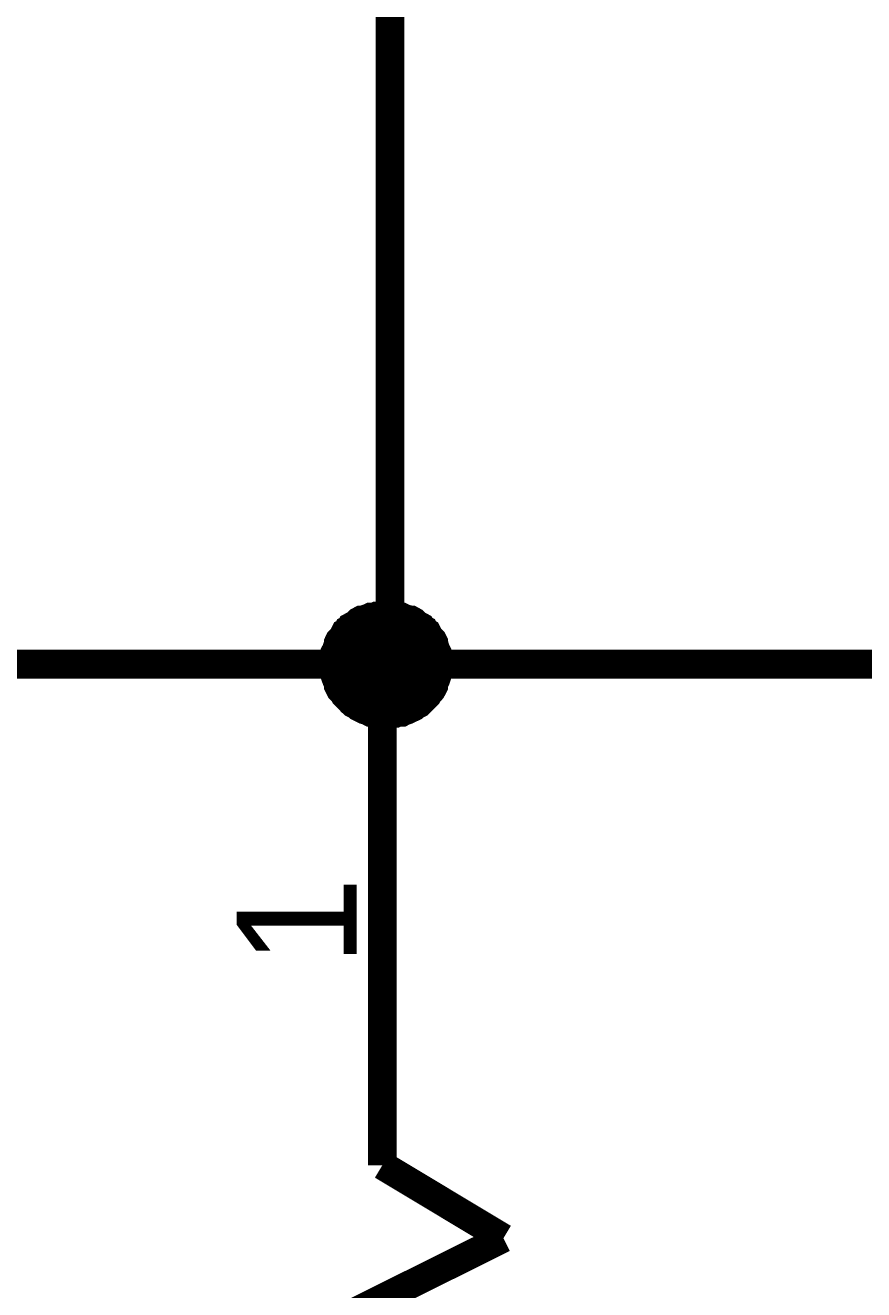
# Model space of a CAD drawing. Header units: millimetres. Extents: x 0 to 800, y 0 to 567.
# Drawn here: x 155.12 to 163.89, y 508.56 to 521.78 of the extents above; entities that cross this region are included whole.
import ezdxf

# ---------------------------------------------------------------- set-up
doc = ezdxf.new("R2010")
doc.units = ezdxf.units.MM
doc.layers.add('Sheet', color=255, linetype='Continuous')

msp = doc.modelspace()

# ---------------------------------------------------------------- linework, layer by layer
at = {"layer": 'Sheet'}
for points, const_width in [([(158.934, 522.026), (158.934, 515.104)], 0.3), ([(158.351, 515.104), (158.351, 515.127), (158.351, 515.16), (158.362, 515.183), (158.362, 515.205), (158.362, 515.228), (158.374, 515.25), (158.385, 515.284), (158.396, 515.306), (158.396, 515.328), (158.407, 515.351), (158.418, 515.362), (158.441, 515.384), (158.452, 515.407), (158.463, 515.429), (158.486, 515.44), (158.497, 515.463), (158.519, 515.474), (158.53, 515.496), (158.553, 515.508), (158.575, 515.519), (158.598, 515.541), (158.609, 515.552), (158.631, 515.564), (158.654, 515.564), (158.676, 515.575), (158.71, 515.586), (158.732, 515.597), (158.754, 515.597), (158.777, 515.597), (158.799, 515.608), (158.833, 515.608), (158.855, 515.608)], 0.3), ([(158.351, 515.104), (158.351, 515.127), (158.351, 515.16), (158.362, 515.183), (158.362, 515.205), (158.362, 515.228), (158.374, 515.25), (158.385, 515.284), (158.396, 515.306), (158.396, 515.328), (158.407, 515.351), (158.418, 515.362), (158.441, 515.384), (158.452, 515.407), (158.463, 515.429), (158.486, 515.44), (158.497, 515.463), (158.519, 515.474), (158.53, 515.496), (158.553, 515.508), (158.575, 515.519), (158.598, 515.541), (158.609, 515.552), (158.631, 515.564), (158.654, 515.564), (158.676, 515.575), (158.71, 515.586), (158.732, 515.597), (158.754, 515.597), (158.777, 515.597), (158.799, 515.608), (158.833, 515.608), (158.855, 515.608)], 0.3), ([(158.351, 515.104), (158.351, 515.127), (158.351, 515.16), (158.362, 515.183), (158.362, 515.205), (158.362, 515.228), (158.374, 515.25), (158.385, 515.284), (158.396, 515.306), (158.396, 515.328), (158.407, 515.351), (158.418, 515.362), (158.441, 515.384), (158.452, 515.407), (158.463, 515.429), (158.486, 515.44), (158.497, 515.463), (158.519, 515.474), (158.53, 515.496), (158.553, 515.508), (158.575, 515.519), (158.598, 515.541), (158.609, 515.552), (158.631, 515.564), (158.654, 515.564), (158.676, 515.575), (158.71, 515.586), (158.732, 515.597), (158.754, 515.597), (158.777, 515.597), (158.799, 515.608), (158.833, 515.608), (158.855, 515.608)], 0.3), ([(158.351, 515.104), (158.351, 515.127), (158.351, 515.16), (158.362, 515.183), (158.362, 515.205), (158.362, 515.228), (158.374, 515.25), (158.385, 515.284), (158.396, 515.306), (158.396, 515.328), (158.407, 515.351), (158.418, 515.362), (158.441, 515.384), (158.452, 515.407), (158.463, 515.429), (158.486, 515.44), (158.497, 515.463), (158.519, 515.474), (158.53, 515.496), (158.553, 515.508), (158.575, 515.519), (158.598, 515.541), (158.609, 515.552), (158.631, 515.564), (158.654, 515.564), (158.676, 515.575), (158.71, 515.586), (158.732, 515.597), (158.754, 515.597), (158.777, 515.597), (158.799, 515.608), (158.833, 515.608), (158.855, 515.608)], 0.3), ([(158.43, 515.104), (158.43, 515.127), (158.43, 515.16), (158.441, 515.183), (158.441, 515.205), (158.441, 515.228), (158.452, 515.25), (158.463, 515.284), (158.474, 515.306), (158.474, 515.328), (158.486, 515.351), (158.497, 515.362), (158.519, 515.384), (158.53, 515.407), (158.542, 515.429), (158.564, 515.44), (158.575, 515.463), (158.598, 515.474), (158.609, 515.496), (158.631, 515.508), (158.654, 515.519), (158.676, 515.541), (158.687, 515.552), (158.71, 515.564), (158.732, 515.564), (158.754, 515.575), (158.788, 515.586), (158.81, 515.597), (158.833, 515.597), (158.855, 515.597), (158.878, 515.608), (158.911, 515.608), (158.934, 515.608)], 0.3), ([(158.43, 515.104), (158.43, 515.127), (158.43, 515.16), (158.441, 515.183), (158.441, 515.205), (158.441, 515.228), (158.452, 515.25), (158.463, 515.284), (158.474, 515.306), (158.474, 515.328), (158.486, 515.351), (158.497, 515.362), (158.519, 515.384), (158.53, 515.407), (158.542, 515.429), (158.564, 515.44), (158.575, 515.463), (158.598, 515.474), (158.609, 515.496), (158.631, 515.508), (158.654, 515.519), (158.676, 515.541), (158.687, 515.552), (158.71, 515.564), (158.732, 515.564), (158.754, 515.575), (158.788, 515.586), (158.81, 515.597), (158.833, 515.597), (158.855, 515.597), (158.878, 515.608), (158.911, 515.608), (158.934, 515.608)], 0.3), ([(158.43, 515.104), (158.43, 515.127), (158.43, 515.16), (158.441, 515.183), (158.441, 515.205), (158.441, 515.228), (158.452, 515.25), (158.463, 515.284), (158.474, 515.306), (158.474, 515.328), (158.486, 515.351), (158.497, 515.362), (158.519, 515.384), (158.53, 515.407), (158.542, 515.429), (158.564, 515.44), (158.575, 515.463), (158.598, 515.474), (158.609, 515.496), (158.631, 515.508), (158.654, 515.519), (158.676, 515.541), (158.687, 515.552), (158.71, 515.564), (158.732, 515.564), (158.754, 515.575), (158.788, 515.586), (158.81, 515.597), (158.833, 515.597), (158.855, 515.597), (158.878, 515.608), (158.911, 515.608), (158.934, 515.608)], 0.3), ([(158.43, 515.104), (158.43, 515.127), (158.43, 515.16), (158.441, 515.183), (158.441, 515.205), (158.441, 515.228), (158.452, 515.25), (158.463, 515.284), (158.474, 515.306), (158.474, 515.328), (158.486, 515.351), (158.497, 515.362), (158.519, 515.384), (158.53, 515.407), (158.542, 515.429), (158.564, 515.44), (158.575, 515.463), (158.598, 515.474), (158.609, 515.496), (158.631, 515.508), (158.654, 515.519), (158.676, 515.541), (158.687, 515.552), (158.71, 515.564), (158.732, 515.564), (158.754, 515.575), (158.788, 515.586), (158.81, 515.597), (158.833, 515.597), (158.855, 515.597), (158.878, 515.608), (158.911, 515.608), (158.934, 515.608)], 0.3), ([(158.855, 515.608), (158.855, 515.608)], 0.3), ([(158.855, 515.608), (158.878, 515.608), (158.911, 515.608), (158.934, 515.597), (158.956, 515.597), (158.978, 515.597), (159.001, 515.586), (159.034, 515.575), (159.057, 515.564), (159.079, 515.564), (159.102, 515.552), (159.113, 515.541), (159.135, 515.519), (159.158, 515.508), (159.18, 515.496), (159.191, 515.474), (159.214, 515.463), (159.225, 515.44), (159.247, 515.429), (159.258, 515.407), (159.27, 515.384), (159.292, 515.362), (159.303, 515.351), (159.314, 515.328), (159.314, 515.306), (159.326, 515.284), (159.337, 515.25), (159.348, 515.228), (159.348, 515.205), (159.348, 515.183), (159.359, 515.16), (159.359, 515.127), (159.359, 515.104)], 0.3), ([(158.855, 515.608), (158.855, 515.608)], 0.3), ([(158.855, 515.608), (158.878, 515.608), (158.911, 515.608), (158.934, 515.597), (158.956, 515.597), (158.978, 515.597), (159.001, 515.586), (159.034, 515.575), (159.057, 515.564), (159.079, 515.564), (159.102, 515.552), (159.113, 515.541), (159.135, 515.519), (159.158, 515.508), (159.18, 515.496), (159.191, 515.474), (159.214, 515.463), (159.225, 515.44), (159.247, 515.429), (159.258, 515.407), (159.27, 515.384), (159.292, 515.362), (159.303, 515.351), (159.314, 515.328), (159.314, 515.306), (159.326, 515.284), (159.337, 515.25), (159.348, 515.228), (159.348, 515.205), (159.348, 515.183), (159.359, 515.16), (159.359, 515.127), (159.359, 515.104)], 0.3), ([(158.855, 515.608), (158.855, 515.608)], 0.3), ([(158.855, 515.608), (158.878, 515.608), (158.911, 515.608), (158.934, 515.597), (158.956, 515.597), (158.978, 515.597), (159.001, 515.586), (159.034, 515.575), (159.057, 515.564), (159.079, 515.564), (159.102, 515.552), (159.113, 515.541), (159.135, 515.519), (159.158, 515.508), (159.18, 515.496), (159.191, 515.474), (159.214, 515.463), (159.225, 515.44), (159.247, 515.429), (159.258, 515.407), (159.27, 515.384), (159.292, 515.362), (159.303, 515.351), (159.314, 515.328), (159.314, 515.306), (159.326, 515.284), (159.337, 515.25), (159.348, 515.228), (159.348, 515.205), (159.348, 515.183), (159.359, 515.16), (159.359, 515.127), (159.359, 515.104)], 0.3), ([(158.855, 515.608), (158.855, 515.608)], 0.3), ([(158.855, 515.608), (158.878, 515.608), (158.911, 515.608), (158.934, 515.597), (158.956, 515.597), (158.978, 515.597), (159.001, 515.586), (159.034, 515.575), (159.057, 515.564), (159.079, 515.564), (159.102, 515.552), (159.113, 515.541), (159.135, 515.519), (159.158, 515.508), (159.18, 515.496), (159.191, 515.474), (159.214, 515.463), (159.225, 515.44), (159.247, 515.429), (159.258, 515.407), (159.27, 515.384), (159.292, 515.362), (159.303, 515.351), (159.314, 515.328), (159.314, 515.306), (159.326, 515.284), (159.337, 515.25), (159.348, 515.228), (159.348, 515.205), (159.348, 515.183), (159.359, 515.16), (159.359, 515.127), (159.359, 515.104)], 0.3), ([(158.934, 515.608), (158.934, 515.608)], 0.3), ([(158.934, 515.608), (158.956, 515.608), (158.99, 515.608), (159.012, 515.597), (159.034, 515.597), (159.057, 515.597), (159.079, 515.586), (159.113, 515.575), (159.135, 515.564), (159.158, 515.564), (159.18, 515.552), (159.191, 515.541), (159.214, 515.519), (159.236, 515.508), (159.258, 515.496), (159.27, 515.474), (159.292, 515.463), (159.303, 515.44), (159.326, 515.429), (159.337, 515.407), (159.348, 515.384), (159.37, 515.362), (159.382, 515.351), (159.393, 515.328), (159.393, 515.306), (159.404, 515.284), (159.415, 515.25), (159.426, 515.228), (159.426, 515.205), (159.426, 515.183), (159.438, 515.16), (159.438, 515.127), (159.438, 515.104)], 0.3), ([(158.934, 515.608), (158.934, 515.608)], 0.3), ([(158.934, 515.608), (158.956, 515.608), (158.99, 515.608), (159.012, 515.597), (159.034, 515.597), (159.057, 515.597), (159.079, 515.586), (159.113, 515.575), (159.135, 515.564), (159.158, 515.564), (159.18, 515.552), (159.191, 515.541), (159.214, 515.519), (159.236, 515.508), (159.258, 515.496), (159.27, 515.474), (159.292, 515.463), (159.303, 515.44), (159.326, 515.429), (159.337, 515.407), (159.348, 515.384), (159.37, 515.362), (159.382, 515.351), (159.393, 515.328), (159.393, 515.306), (159.404, 515.284), (159.415, 515.25), (159.426, 515.228), (159.426, 515.205), (159.426, 515.183), (159.438, 515.16), (159.438, 515.127), (159.438, 515.104)], 0.3), ([(158.934, 515.608), (158.934, 515.608)], 0.3), ([(158.934, 515.608), (158.956, 515.608), (158.99, 515.608), (159.012, 515.597), (159.034, 515.597), (159.057, 515.597), (159.079, 515.586), (159.113, 515.575), (159.135, 515.564), (159.158, 515.564), (159.18, 515.552), (159.191, 515.541), (159.214, 515.519), (159.236, 515.508), (159.258, 515.496), (159.27, 515.474), (159.292, 515.463), (159.303, 515.44), (159.326, 515.429), (159.337, 515.407), (159.348, 515.384), (159.37, 515.362), (159.382, 515.351), (159.393, 515.328), (159.393, 515.306), (159.404, 515.284), (159.415, 515.25), (159.426, 515.228), (159.426, 515.205), (159.426, 515.183), (159.438, 515.16), (159.438, 515.127), (159.438, 515.104)], 0.3), ([(158.934, 515.608), (158.934, 515.608)], 0.3), ([(158.934, 515.608), (158.956, 515.608), (158.99, 515.608), (159.012, 515.597), (159.034, 515.597), (159.057, 515.597), (159.079, 515.586), (159.113, 515.575), (159.135, 515.564), (159.158, 515.564), (159.18, 515.552), (159.191, 515.541), (159.214, 515.519), (159.236, 515.508), (159.258, 515.496), (159.27, 515.474), (159.292, 515.463), (159.303, 515.44), (159.326, 515.429), (159.337, 515.407), (159.348, 515.384), (159.37, 515.362), (159.382, 515.351), (159.393, 515.328), (159.393, 515.306), (159.404, 515.284), (159.415, 515.25), (159.426, 515.228), (159.426, 515.205), (159.426, 515.183), (159.438, 515.16), (159.438, 515.127), (159.438, 515.104)], 0.3), ([(158.351, 515.104), (158.351, 515.127), (158.351, 515.16), (158.362, 515.183), (158.362, 515.205), (158.362, 515.228), (158.374, 515.25), (158.385, 515.284), (158.396, 515.306), (158.396, 515.328), (158.407, 515.351), (158.418, 515.362), (158.441, 515.384), (158.452, 515.407), (158.463, 515.429), (158.486, 515.44), (158.497, 515.463), (158.519, 515.474), (158.53, 515.496), (158.553, 515.508), (158.575, 515.519), (158.598, 515.541), (158.609, 515.552), (158.631, 515.564), (158.654, 515.564), (158.676, 515.575), (158.71, 515.586), (158.732, 515.597), (158.754, 515.597), (158.777, 515.597), (158.799, 515.608), (158.833, 515.608), (158.855, 515.608)], 0.0991), ([(158.351, 515.104), (158.351, 515.127), (158.351, 515.16), (158.362, 515.183), (158.362, 515.205), (158.362, 515.228), (158.374, 515.25), (158.385, 515.284), (158.396, 515.306), (158.396, 515.328), (158.407, 515.351), (158.418, 515.362), (158.441, 515.384), (158.452, 515.407), (158.463, 515.429), (158.486, 515.44), (158.497, 515.463), (158.519, 515.474), (158.53, 515.496), (158.553, 515.508), (158.575, 515.519), (158.598, 515.541), (158.609, 515.552), (158.631, 515.564), (158.654, 515.564), (158.676, 515.575), (158.71, 515.586), (158.732, 515.597), (158.754, 515.597), (158.777, 515.597), (158.799, 515.608), (158.833, 515.608), (158.855, 515.608)], 0.0991), ([(158.351, 515.104), (158.351, 515.127), (158.351, 515.16), (158.362, 515.183), (158.362, 515.205), (158.362, 515.228), (158.374, 515.25), (158.385, 515.284), (158.396, 515.306), (158.396, 515.328), (158.407, 515.351), (158.418, 515.362), (158.441, 515.384), (158.452, 515.407), (158.463, 515.429), (158.486, 515.44), (158.497, 515.463), (158.519, 515.474), (158.53, 515.496), (158.553, 515.508), (158.575, 515.519), (158.598, 515.541), (158.609, 515.552), (158.631, 515.564), (158.654, 515.564), (158.676, 515.575), (158.71, 515.586), (158.732, 515.597), (158.754, 515.597), (158.777, 515.597), (158.799, 515.608), (158.833, 515.608), (158.855, 515.608)], 0.0991), ([(158.351, 515.104), (158.351, 515.127), (158.351, 515.16), (158.362, 515.183), (158.362, 515.205), (158.362, 515.228), (158.374, 515.25), (158.385, 515.284), (158.396, 515.306), (158.396, 515.328), (158.407, 515.351), (158.418, 515.362), (158.441, 515.384), (158.452, 515.407), (158.463, 515.429), (158.486, 515.44), (158.497, 515.463), (158.519, 515.474), (158.53, 515.496), (158.553, 515.508), (158.575, 515.519), (158.598, 515.541), (158.609, 515.552), (158.631, 515.564), (158.654, 515.564), (158.676, 515.575), (158.71, 515.586), (158.732, 515.597), (158.754, 515.597), (158.777, 515.597), (158.799, 515.608), (158.833, 515.608), (158.855, 515.608)], 0.0991), ([(158.43, 515.104), (158.43, 515.127), (158.43, 515.16), (158.441, 515.183), (158.441, 515.205), (158.441, 515.228), (158.452, 515.25), (158.463, 515.284), (158.474, 515.306), (158.474, 515.328), (158.486, 515.351), (158.497, 515.362), (158.519, 515.384), (158.53, 515.407), (158.542, 515.429), (158.564, 515.44), (158.575, 515.463), (158.598, 515.474), (158.609, 515.496), (158.631, 515.508), (158.654, 515.519), (158.676, 515.541), (158.687, 515.552), (158.71, 515.564), (158.732, 515.564), (158.754, 515.575), (158.788, 515.586), (158.81, 515.597), (158.833, 515.597), (158.855, 515.597), (158.878, 515.608), (158.911, 515.608), (158.934, 515.608)], 0.0991), ([(158.43, 515.104), (158.43, 515.127), (158.43, 515.16), (158.441, 515.183), (158.441, 515.205), (158.441, 515.228), (158.452, 515.25), (158.463, 515.284), (158.474, 515.306), (158.474, 515.328), (158.486, 515.351), (158.497, 515.362), (158.519, 515.384), (158.53, 515.407), (158.542, 515.429), (158.564, 515.44), (158.575, 515.463), (158.598, 515.474), (158.609, 515.496), (158.631, 515.508), (158.654, 515.519), (158.676, 515.541), (158.687, 515.552), (158.71, 515.564), (158.732, 515.564), (158.754, 515.575), (158.788, 515.586), (158.81, 515.597), (158.833, 515.597), (158.855, 515.597), (158.878, 515.608), (158.911, 515.608), (158.934, 515.608)], 0.0991), ([(158.43, 515.104), (158.43, 515.127), (158.43, 515.16), (158.441, 515.183), (158.441, 515.205), (158.441, 515.228), (158.452, 515.25), (158.463, 515.284), (158.474, 515.306), (158.474, 515.328), (158.486, 515.351), (158.497, 515.362), (158.519, 515.384), (158.53, 515.407), (158.542, 515.429), (158.564, 515.44), (158.575, 515.463), (158.598, 515.474), (158.609, 515.496), (158.631, 515.508), (158.654, 515.519), (158.676, 515.541), (158.687, 515.552), (158.71, 515.564), (158.732, 515.564), (158.754, 515.575), (158.788, 515.586), (158.81, 515.597), (158.833, 515.597), (158.855, 515.597), (158.878, 515.608), (158.911, 515.608), (158.934, 515.608)], 0.0991), ([(158.43, 515.104), (158.43, 515.127), (158.43, 515.16), (158.441, 515.183), (158.441, 515.205), (158.441, 515.228), (158.452, 515.25), (158.463, 515.284), (158.474, 515.306), (158.474, 515.328), (158.486, 515.351), (158.497, 515.362), (158.519, 515.384), (158.53, 515.407), (158.542, 515.429), (158.564, 515.44), (158.575, 515.463), (158.598, 515.474), (158.609, 515.496), (158.631, 515.508), (158.654, 515.519), (158.676, 515.541), (158.687, 515.552), (158.71, 515.564), (158.732, 515.564), (158.754, 515.575), (158.788, 515.586), (158.81, 515.597), (158.833, 515.597), (158.855, 515.597), (158.878, 515.608), (158.911, 515.608), (158.934, 515.608)], 0.0991), ([(158.855, 515.608), (158.855, 515.608)], 0.0991), ([(158.855, 515.608), (158.878, 515.608), (158.911, 515.608), (158.934, 515.597), (158.956, 515.597), (158.978, 515.597), (159.001, 515.586), (159.034, 515.575), (159.057, 515.564), (159.079, 515.564), (159.102, 515.552), (159.113, 515.541), (159.135, 515.519), (159.158, 515.508), (159.18, 515.496), (159.191, 515.474), (159.214, 515.463), (159.225, 515.44), (159.247, 515.429), (159.258, 515.407), (159.27, 515.384), (159.292, 515.362), (159.303, 515.351), (159.314, 515.328), (159.314, 515.306), (159.326, 515.284), (159.337, 515.25), (159.348, 515.228), (159.348, 515.205), (159.348, 515.183), (159.359, 515.16), (159.359, 515.127), (159.359, 515.104)], 0.0991), ([(158.855, 515.608), (158.855, 515.608)], 0.0991), ([(158.855, 515.608), (158.878, 515.608), (158.911, 515.608), (158.934, 515.597), (158.956, 515.597), (158.978, 515.597), (159.001, 515.586), (159.034, 515.575), (159.057, 515.564), (159.079, 515.564), (159.102, 515.552), (159.113, 515.541), (159.135, 515.519), (159.158, 515.508), (159.18, 515.496), (159.191, 515.474), (159.214, 515.463), (159.225, 515.44), (159.247, 515.429), (159.258, 515.407), (159.27, 515.384), (159.292, 515.362), (159.303, 515.351), (159.314, 515.328), (159.314, 515.306), (159.326, 515.284), (159.337, 515.25), (159.348, 515.228), (159.348, 515.205), (159.348, 515.183), (159.359, 515.16), (159.359, 515.127), (159.359, 515.104)], 0.0991), ([(158.855, 515.608), (158.855, 515.608)], 0.0991), ([(158.855, 515.608), (158.878, 515.608), (158.911, 515.608), (158.934, 515.597), (158.956, 515.597), (158.978, 515.597), (159.001, 515.586), (159.034, 515.575), (159.057, 515.564), (159.079, 515.564), (159.102, 515.552), (159.113, 515.541), (159.135, 515.519), (159.158, 515.508), (159.18, 515.496), (159.191, 515.474), (159.214, 515.463), (159.225, 515.44), (159.247, 515.429), (159.258, 515.407), (159.27, 515.384), (159.292, 515.362), (159.303, 515.351), (159.314, 515.328), (159.314, 515.306), (159.326, 515.284), (159.337, 515.25), (159.348, 515.228), (159.348, 515.205), (159.348, 515.183), (159.359, 515.16), (159.359, 515.127), (159.359, 515.104)], 0.0991), ([(158.855, 515.608), (158.855, 515.608)], 0.0991), ([(158.855, 515.608), (158.878, 515.608), (158.911, 515.608), (158.934, 515.597), (158.956, 515.597), (158.978, 515.597), (159.001, 515.586), (159.034, 515.575), (159.057, 515.564), (159.079, 515.564), (159.102, 515.552), (159.113, 515.541), (159.135, 515.519), (159.158, 515.508), (159.18, 515.496), (159.191, 515.474), (159.214, 515.463), (159.225, 515.44), (159.247, 515.429), (159.258, 515.407), (159.27, 515.384), (159.292, 515.362), (159.303, 515.351), (159.314, 515.328), (159.314, 515.306), (159.326, 515.284), (159.337, 515.25), (159.348, 515.228), (159.348, 515.205), (159.348, 515.183), (159.359, 515.16), (159.359, 515.127), (159.359, 515.104)], 0.0991), ([(158.934, 515.608), (158.934, 515.608)], 0.0991), ([(158.934, 515.608), (158.956, 515.608), (158.99, 515.608), (159.012, 515.597), (159.034, 515.597), (159.057, 515.597), (159.079, 515.586), (159.113, 515.575), (159.135, 515.564), (159.158, 515.564), (159.18, 515.552), (159.191, 515.541), (159.214, 515.519), (159.236, 515.508), (159.258, 515.496), (159.27, 515.474), (159.292, 515.463), (159.303, 515.44), (159.326, 515.429), (159.337, 515.407), (159.348, 515.384), (159.37, 515.362), (159.382, 515.351), (159.393, 515.328), (159.393, 515.306), (159.404, 515.284), (159.415, 515.25), (159.426, 515.228), (159.426, 515.205), (159.426, 515.183), (159.438, 515.16), (159.438, 515.127), (159.438, 515.104)], 0.0991), ([(158.934, 515.608), (158.934, 515.608)], 0.0991), ([(158.934, 515.608), (158.956, 515.608), (158.99, 515.608), (159.012, 515.597), (159.034, 515.597), (159.057, 515.597), (159.079, 515.586), (159.113, 515.575), (159.135, 515.564), (159.158, 515.564), (159.18, 515.552), (159.191, 515.541), (159.214, 515.519), (159.236, 515.508), (159.258, 515.496), (159.27, 515.474), (159.292, 515.463), (159.303, 515.44), (159.326, 515.429), (159.337, 515.407), (159.348, 515.384), (159.37, 515.362), (159.382, 515.351), (159.393, 515.328), (159.393, 515.306), (159.404, 515.284), (159.415, 515.25), (159.426, 515.228), (159.426, 515.205), (159.426, 515.183), (159.438, 515.16), (159.438, 515.127), (159.438, 515.104)], 0.0991), ([(158.934, 515.608), (158.934, 515.608)], 0.0991), ([(158.934, 515.608), (158.956, 515.608), (158.99, 515.608), (159.012, 515.597), (159.034, 515.597), (159.057, 515.597), (159.079, 515.586), (159.113, 515.575), (159.135, 515.564), (159.158, 515.564), (159.18, 515.552), (159.191, 515.541), (159.214, 515.519), (159.236, 515.508), (159.258, 515.496), (159.27, 515.474), (159.292, 515.463), (159.303, 515.44), (159.326, 515.429), (159.337, 515.407), (159.348, 515.384), (159.37, 515.362), (159.382, 515.351), (159.393, 515.328), (159.393, 515.306), (159.404, 515.284), (159.415, 515.25), (159.426, 515.228), (159.426, 515.205), (159.426, 515.183), (159.438, 515.16), (159.438, 515.127), (159.438, 515.104)], 0.0991), ([(158.934, 515.608), (158.934, 515.608)], 0.0991), ([(158.934, 515.608), (158.956, 515.608), (158.99, 515.608), (159.012, 515.597), (159.034, 515.597), (159.057, 515.597), (159.079, 515.586), (159.113, 515.575), (159.135, 515.564), (159.158, 515.564), (159.18, 515.552), (159.191, 515.541), (159.214, 515.519), (159.236, 515.508), (159.258, 515.496), (159.27, 515.474), (159.292, 515.463), (159.303, 515.44), (159.326, 515.429), (159.337, 515.407), (159.348, 515.384), (159.37, 515.362), (159.382, 515.351), (159.393, 515.328), (159.393, 515.306), (159.404, 515.284), (159.415, 515.25), (159.426, 515.228), (159.426, 515.205), (159.426, 515.183), (159.438, 515.16), (159.438, 515.127), (159.438, 515.104)], 0.0991), ([(154.286, 515.104), (158.855, 515.104), (158.934, 515.104), (166.628, 515.104), (166.628, 514.981)], 0.3), ([(158.855, 514.589), (158.833, 514.589), (158.799, 514.589), (158.777, 514.6), (158.754, 514.6), (158.732, 514.6), (158.71, 514.612), (158.676, 514.623), (158.654, 514.634), (158.631, 514.645), (158.609, 514.656), (158.598, 514.668), (158.575, 514.679), (158.553, 514.69), (158.53, 514.712), (158.519, 514.724), (158.497, 514.746), (158.486, 514.757), (158.463, 514.78), (158.452, 514.802), (158.441, 514.813), (158.418, 514.836), (158.407, 514.858), (158.396, 514.88), (158.396, 514.903), (158.385, 514.925), (158.374, 514.948), (158.362, 514.981), (158.362, 515.004), (158.362, 515.026), (158.351, 515.048), (158.351, 515.082), (158.351, 515.104)], 0.3), ([(158.351, 515.104), (158.351, 515.104)], 0.3), ([(158.855, 514.589), (158.833, 514.589), (158.799, 514.589), (158.777, 514.6), (158.754, 514.6), (158.732, 514.6), (158.71, 514.612), (158.676, 514.623), (158.654, 514.634), (158.631, 514.645), (158.609, 514.656), (158.598, 514.668), (158.575, 514.679), (158.553, 514.69), (158.53, 514.712), (158.519, 514.724), (158.497, 514.746), (158.486, 514.757), (158.463, 514.78), (158.452, 514.802), (158.441, 514.813), (158.418, 514.836), (158.407, 514.858), (158.396, 514.88), (158.396, 514.903), (158.385, 514.925), (158.374, 514.948), (158.362, 514.981), (158.362, 515.004), (158.362, 515.026), (158.351, 515.048), (158.351, 515.082), (158.351, 515.104)], 0.3), ([(158.351, 515.104), (158.351, 515.104)], 0.3), ([(158.855, 514.589), (158.833, 514.589), (158.799, 514.589), (158.777, 514.6), (158.754, 514.6), (158.732, 514.6), (158.71, 514.612), (158.676, 514.623), (158.654, 514.634), (158.631, 514.645), (158.609, 514.656), (158.598, 514.668), (158.575, 514.679), (158.553, 514.69), (158.53, 514.712), (158.519, 514.724), (158.497, 514.746), (158.486, 514.757), (158.463, 514.78), (158.452, 514.802), (158.441, 514.813), (158.418, 514.836), (158.407, 514.858), (158.396, 514.88), (158.396, 514.903), (158.385, 514.925), (158.374, 514.948), (158.362, 514.981), (158.362, 515.004), (158.362, 515.026), (158.351, 515.048), (158.351, 515.082), (158.351, 515.104)], 0.3), ([(158.351, 515.104), (158.351, 515.104)], 0.3), ([(158.855, 514.589), (158.833, 514.589), (158.799, 514.589), (158.777, 514.6), (158.754, 514.6), (158.732, 514.6), (158.71, 514.612), (158.676, 514.623), (158.654, 514.634), (158.631, 514.645), (158.609, 514.656), (158.598, 514.668), (158.575, 514.679), (158.553, 514.69), (158.53, 514.712), (158.519, 514.724), (158.497, 514.746), (158.486, 514.757), (158.463, 514.78), (158.452, 514.802), (158.441, 514.813), (158.418, 514.836), (158.407, 514.858), (158.396, 514.88), (158.396, 514.903), (158.385, 514.925), (158.374, 514.948), (158.362, 514.981), (158.362, 515.004), (158.362, 515.026), (158.351, 515.048), (158.351, 515.082), (158.351, 515.104)], 0.3), ([(158.351, 515.104), (158.351, 515.104)], 0.3), ([(158.934, 514.589), (158.911, 514.589), (158.878, 514.589), (158.855, 514.6), (158.833, 514.6), (158.81, 514.6), (158.788, 514.612), (158.754, 514.623), (158.732, 514.634), (158.71, 514.645), (158.687, 514.656), (158.676, 514.668), (158.654, 514.679), (158.631, 514.69), (158.609, 514.712), (158.598, 514.724), (158.575, 514.746), (158.564, 514.757), (158.542, 514.78), (158.53, 514.802), (158.519, 514.813), (158.497, 514.836), (158.486, 514.858), (158.474, 514.88), (158.474, 514.903), (158.463, 514.925), (158.452, 514.948), (158.441, 514.981), (158.441, 515.004), (158.441, 515.026), (158.43, 515.048), (158.43, 515.082), (158.43, 515.104)], 0.3), ([(158.43, 515.104), (158.43, 515.104)], 0.3), ([(158.934, 514.589), (158.911, 514.589), (158.878, 514.589), (158.855, 514.6), (158.833, 514.6), (158.81, 514.6), (158.788, 514.612), (158.754, 514.623), (158.732, 514.634), (158.71, 514.645), (158.687, 514.656), (158.676, 514.668), (158.654, 514.679), (158.631, 514.69), (158.609, 514.712), (158.598, 514.724), (158.575, 514.746), (158.564, 514.757), (158.542, 514.78), (158.53, 514.802), (158.519, 514.813), (158.497, 514.836), (158.486, 514.858), (158.474, 514.88), (158.474, 514.903), (158.463, 514.925), (158.452, 514.948), (158.441, 514.981), (158.441, 515.004), (158.441, 515.026), (158.43, 515.048), (158.43, 515.082), (158.43, 515.104)], 0.3), ([(158.43, 515.104), (158.43, 515.104)], 0.3), ([(158.934, 514.589), (158.911, 514.589), (158.878, 514.589), (158.855, 514.6), (158.833, 514.6), (158.81, 514.6), (158.788, 514.612), (158.754, 514.623), (158.732, 514.634), (158.71, 514.645), (158.687, 514.656), (158.676, 514.668), (158.654, 514.679), (158.631, 514.69), (158.609, 514.712), (158.598, 514.724), (158.575, 514.746), (158.564, 514.757), (158.542, 514.78), (158.53, 514.802), (158.519, 514.813), (158.497, 514.836), (158.486, 514.858), (158.474, 514.88), (158.474, 514.903), (158.463, 514.925), (158.452, 514.948), (158.441, 514.981), (158.441, 515.004), (158.441, 515.026), (158.43, 515.048), (158.43, 515.082), (158.43, 515.104)], 0.3), ([(158.43, 515.104), (158.43, 515.104)], 0.3), ([(158.934, 514.589), (158.911, 514.589), (158.878, 514.589), (158.855, 514.6), (158.833, 514.6), (158.81, 514.6), (158.788, 514.612), (158.754, 514.623), (158.732, 514.634), (158.71, 514.645), (158.687, 514.656), (158.676, 514.668), (158.654, 514.679), (158.631, 514.69), (158.609, 514.712), (158.598, 514.724), (158.575, 514.746), (158.564, 514.757), (158.542, 514.78), (158.53, 514.802), (158.519, 514.813), (158.497, 514.836), (158.486, 514.858), (158.474, 514.88), (158.474, 514.903), (158.463, 514.925), (158.452, 514.948), (158.441, 514.981), (158.441, 515.004), (158.441, 515.026), (158.43, 515.048), (158.43, 515.082), (158.43, 515.104)], 0.3), ([(158.43, 515.104), (158.43, 515.104)], 0.3), ([(158.855, 514.589), (158.833, 514.589), (158.799, 514.589), (158.777, 514.6), (158.754, 514.6), (158.732, 514.6), (158.71, 514.612), (158.676, 514.623), (158.654, 514.634), (158.631, 514.645), (158.609, 514.656), (158.598, 514.668), (158.575, 514.679), (158.553, 514.69), (158.53, 514.712), (158.519, 514.724), (158.497, 514.746), (158.486, 514.757), (158.463, 514.78), (158.452, 514.802), (158.441, 514.813), (158.418, 514.836), (158.407, 514.858), (158.396, 514.88), (158.396, 514.903), (158.385, 514.925), (158.374, 514.948), (158.362, 514.981), (158.362, 515.004), (158.362, 515.026), (158.351, 515.048), (158.351, 515.082), (158.351, 515.104)], 0.0991), ([(158.351, 515.104), (158.351, 515.104)], 0.0991), ([(158.855, 514.589), (158.833, 514.589), (158.799, 514.589), (158.777, 514.6), (158.754, 514.6), (158.732, 514.6), (158.71, 514.612), (158.676, 514.623), (158.654, 514.634), (158.631, 514.645), (158.609, 514.656), (158.598, 514.668), (158.575, 514.679), (158.553, 514.69), (158.53, 514.712), (158.519, 514.724), (158.497, 514.746), (158.486, 514.757), (158.463, 514.78), (158.452, 514.802), (158.441, 514.813), (158.418, 514.836), (158.407, 514.858), (158.396, 514.88), (158.396, 514.903), (158.385, 514.925), (158.374, 514.948), (158.362, 514.981), (158.362, 515.004), (158.362, 515.026), (158.351, 515.048), (158.351, 515.082), (158.351, 515.104)], 0.0991), ([(158.351, 515.104), (158.351, 515.104)], 0.0991), ([(158.855, 514.589), (158.833, 514.589), (158.799, 514.589), (158.777, 514.6), (158.754, 514.6), (158.732, 514.6), (158.71, 514.612), (158.676, 514.623), (158.654, 514.634), (158.631, 514.645), (158.609, 514.656), (158.598, 514.668), (158.575, 514.679), (158.553, 514.69), (158.53, 514.712), (158.519, 514.724), (158.497, 514.746), (158.486, 514.757), (158.463, 514.78), (158.452, 514.802), (158.441, 514.813), (158.418, 514.836), (158.407, 514.858), (158.396, 514.88), (158.396, 514.903), (158.385, 514.925), (158.374, 514.948), (158.362, 514.981), (158.362, 515.004), (158.362, 515.026), (158.351, 515.048), (158.351, 515.082), (158.351, 515.104)], 0.0991), ([(158.351, 515.104), (158.351, 515.104)], 0.0991), ([(158.855, 514.589), (158.833, 514.589), (158.799, 514.589), (158.777, 514.6), (158.754, 514.6), (158.732, 514.6), (158.71, 514.612), (158.676, 514.623), (158.654, 514.634), (158.631, 514.645), (158.609, 514.656), (158.598, 514.668), (158.575, 514.679), (158.553, 514.69), (158.53, 514.712), (158.519, 514.724), (158.497, 514.746), (158.486, 514.757), (158.463, 514.78), (158.452, 514.802), (158.441, 514.813), (158.418, 514.836), (158.407, 514.858), (158.396, 514.88), (158.396, 514.903), (158.385, 514.925), (158.374, 514.948), (158.362, 514.981), (158.362, 515.004), (158.362, 515.026), (158.351, 515.048), (158.351, 515.082), (158.351, 515.104)], 0.0991), ([(158.351, 515.104), (158.351, 515.104)], 0.0991), ([(158.934, 514.589), (158.911, 514.589), (158.878, 514.589), (158.855, 514.6), (158.833, 514.6), (158.81, 514.6), (158.788, 514.612), (158.754, 514.623), (158.732, 514.634), (158.71, 514.645), (158.687, 514.656), (158.676, 514.668), (158.654, 514.679), (158.631, 514.69), (158.609, 514.712), (158.598, 514.724), (158.575, 514.746), (158.564, 514.757), (158.542, 514.78), (158.53, 514.802), (158.519, 514.813), (158.497, 514.836), (158.486, 514.858), (158.474, 514.88), (158.474, 514.903), (158.463, 514.925), (158.452, 514.948), (158.441, 514.981), (158.441, 515.004), (158.441, 515.026), (158.43, 515.048), (158.43, 515.082), (158.43, 515.104)], 0.0991), ([(158.43, 515.104), (158.43, 515.104)], 0.0991), ([(158.934, 514.589), (158.911, 514.589), (158.878, 514.589), (158.855, 514.6), (158.833, 514.6), (158.81, 514.6), (158.788, 514.612), (158.754, 514.623), (158.732, 514.634), (158.71, 514.645), (158.687, 514.656), (158.676, 514.668), (158.654, 514.679), (158.631, 514.69), (158.609, 514.712), (158.598, 514.724), (158.575, 514.746), (158.564, 514.757), (158.542, 514.78), (158.53, 514.802), (158.519, 514.813), (158.497, 514.836), (158.486, 514.858), (158.474, 514.88), (158.474, 514.903), (158.463, 514.925), (158.452, 514.948), (158.441, 514.981), (158.441, 515.004), (158.441, 515.026), (158.43, 515.048), (158.43, 515.082), (158.43, 515.104)], 0.0991), ([(158.43, 515.104), (158.43, 515.104)], 0.0991), ([(158.934, 514.589), (158.911, 514.589), (158.878, 514.589), (158.855, 514.6), (158.833, 514.6), (158.81, 514.6), (158.788, 514.612), (158.754, 514.623), (158.732, 514.634), (158.71, 514.645), (158.687, 514.656), (158.676, 514.668), (158.654, 514.679), (158.631, 514.69), (158.609, 514.712), (158.598, 514.724), (158.575, 514.746), (158.564, 514.757), (158.542, 514.78), (158.53, 514.802), (158.519, 514.813), (158.497, 514.836), (158.486, 514.858), (158.474, 514.88), (158.474, 514.903), (158.463, 514.925), (158.452, 514.948), (158.441, 514.981), (158.441, 515.004), (158.441, 515.026), (158.43, 515.048), (158.43, 515.082), (158.43, 515.104)], 0.0991), ([(158.43, 515.104), (158.43, 515.104)], 0.0991), ([(158.934, 514.589), (158.911, 514.589), (158.878, 514.589), (158.855, 514.6), (158.833, 514.6), (158.81, 514.6), (158.788, 514.612), (158.754, 514.623), (158.732, 514.634), (158.71, 514.645), (158.687, 514.656), (158.676, 514.668), (158.654, 514.679), (158.631, 514.69), (158.609, 514.712), (158.598, 514.724), (158.575, 514.746), (158.564, 514.757), (158.542, 514.78), (158.53, 514.802), (158.519, 514.813), (158.497, 514.836), (158.486, 514.858), (158.474, 514.88), (158.474, 514.903), (158.463, 514.925), (158.452, 514.948), (158.441, 514.981), (158.441, 515.004), (158.441, 515.026), (158.43, 515.048), (158.43, 515.082), (158.43, 515.104)], 0.0991), ([(158.43, 515.104), (158.43, 515.104)], 0.0991), ([(158.855, 514.948), (158.855, 515.104)], 0.3), ([(159.359, 515.104), (159.359, 515.082), (159.359, 515.048), (159.348, 515.026), (159.348, 515.004), (159.348, 514.981), (159.337, 514.948), (159.326, 514.925), (159.314, 514.903), (159.314, 514.88), (159.303, 514.858), (159.292, 514.836), (159.27, 514.813), (159.258, 514.802), (159.247, 514.78), (159.225, 514.757), (159.214, 514.746), (159.191, 514.724), (159.18, 514.712), (159.158, 514.69), (159.135, 514.679), (159.113, 514.668), (159.102, 514.656), (159.079, 514.645), (159.057, 514.634), (159.034, 514.623), (159.001, 514.612), (158.978, 514.6), (158.956, 514.6), (158.934, 514.6), (158.911, 514.589), (158.878, 514.589), (158.855, 514.589)], 0.3), ([(159.359, 515.104), (159.359, 515.082), (159.359, 515.048), (159.348, 515.026), (159.348, 515.004), (159.348, 514.981), (159.337, 514.948), (159.326, 514.925), (159.314, 514.903), (159.314, 514.88), (159.303, 514.858), (159.292, 514.836), (159.27, 514.813), (159.258, 514.802), (159.247, 514.78), (159.225, 514.757), (159.214, 514.746), (159.191, 514.724), (159.18, 514.712), (159.158, 514.69), (159.135, 514.679), (159.113, 514.668), (159.102, 514.656), (159.079, 514.645), (159.057, 514.634), (159.034, 514.623), (159.001, 514.612), (158.978, 514.6), (158.956, 514.6), (158.934, 514.6), (158.911, 514.589), (158.878, 514.589), (158.855, 514.589)], 0.3), ([(159.359, 515.104), (159.359, 515.082), (159.359, 515.048), (159.348, 515.026), (159.348, 515.004), (159.348, 514.981), (159.337, 514.948), (159.326, 514.925), (159.314, 514.903), (159.314, 514.88), (159.303, 514.858), (159.292, 514.836), (159.27, 514.813), (159.258, 514.802), (159.247, 514.78), (159.225, 514.757), (159.214, 514.746), (159.191, 514.724), (159.18, 514.712), (159.158, 514.69), (159.135, 514.679), (159.113, 514.668), (159.102, 514.656), (159.079, 514.645), (159.057, 514.634), (159.034, 514.623), (159.001, 514.612), (158.978, 514.6), (158.956, 514.6), (158.934, 514.6), (158.911, 514.589), (158.878, 514.589), (158.855, 514.589)], 0.3), ([(159.359, 515.104), (159.359, 515.082), (159.359, 515.048), (159.348, 515.026), (159.348, 515.004), (159.348, 514.981), (159.337, 514.948), (159.326, 514.925), (159.314, 514.903), (159.314, 514.88), (159.303, 514.858), (159.292, 514.836), (159.27, 514.813), (159.258, 514.802), (159.247, 514.78), (159.225, 514.757), (159.214, 514.746), (159.191, 514.724), (159.18, 514.712), (159.158, 514.69), (159.135, 514.679), (159.113, 514.668), (159.102, 514.656), (159.079, 514.645), (159.057, 514.634), (159.034, 514.623), (159.001, 514.612), (158.978, 514.6), (158.956, 514.6), (158.934, 514.6), (158.911, 514.589), (158.878, 514.589), (158.855, 514.589)], 0.3), ([(159.438, 515.104), (159.438, 515.082), (159.438, 515.048), (159.426, 515.026), (159.426, 515.004), (159.426, 514.981), (159.415, 514.948), (159.404, 514.925), (159.393, 514.903), (159.393, 514.88), (159.382, 514.858), (159.37, 514.836), (159.348, 514.813), (159.337, 514.802), (159.326, 514.78), (159.303, 514.757), (159.292, 514.746), (159.27, 514.724), (159.258, 514.712), (159.236, 514.69), (159.214, 514.679), (159.191, 514.668), (159.18, 514.656), (159.158, 514.645), (159.135, 514.634), (159.113, 514.623), (159.079, 514.612), (159.057, 514.6), (159.034, 514.6), (159.012, 514.6), (158.99, 514.589), (158.956, 514.589), (158.934, 514.589)], 0.3), ([(159.438, 515.104), (159.438, 515.082), (159.438, 515.048), (159.426, 515.026), (159.426, 515.004), (159.426, 514.981), (159.415, 514.948), (159.404, 514.925), (159.393, 514.903), (159.393, 514.88), (159.382, 514.858), (159.37, 514.836), (159.348, 514.813), (159.337, 514.802), (159.326, 514.78), (159.303, 514.757), (159.292, 514.746), (159.27, 514.724), (159.258, 514.712), (159.236, 514.69), (159.214, 514.679), (159.191, 514.668), (159.18, 514.656), (159.158, 514.645), (159.135, 514.634), (159.113, 514.623), (159.079, 514.612), (159.057, 514.6), (159.034, 514.6), (159.012, 514.6), (158.99, 514.589), (158.956, 514.589), (158.934, 514.589)], 0.3), ([(159.438, 515.104), (159.438, 515.082), (159.438, 515.048), (159.426, 515.026), (159.426, 515.004), (159.426, 514.981), (159.415, 514.948), (159.404, 514.925), (159.393, 514.903), (159.393, 514.88), (159.382, 514.858), (159.37, 514.836), (159.348, 514.813), (159.337, 514.802), (159.326, 514.78), (159.303, 514.757), (159.292, 514.746), (159.27, 514.724), (159.258, 514.712), (159.236, 514.69), (159.214, 514.679), (159.191, 514.668), (159.18, 514.656), (159.158, 514.645), (159.135, 514.634), (159.113, 514.623), (159.079, 514.612), (159.057, 514.6), (159.034, 514.6), (159.012, 514.6), (158.99, 514.589), (158.956, 514.589), (158.934, 514.589)], 0.3), ([(159.438, 515.104), (159.438, 515.082), (159.438, 515.048), (159.426, 515.026), (159.426, 515.004), (159.426, 514.981), (159.415, 514.948), (159.404, 514.925), (159.393, 514.903), (159.393, 514.88), (159.382, 514.858), (159.37, 514.836), (159.348, 514.813), (159.337, 514.802), (159.326, 514.78), (159.303, 514.757), (159.292, 514.746), (159.27, 514.724), (159.258, 514.712), (159.236, 514.69), (159.214, 514.679), (159.191, 514.668), (159.18, 514.656), (159.158, 514.645), (159.135, 514.634), (159.113, 514.623), (159.079, 514.612), (159.057, 514.6), (159.034, 514.6), (159.012, 514.6), (158.99, 514.589), (158.956, 514.589), (158.934, 514.589)], 0.3), ([(159.359, 515.104), (159.359, 515.082), (159.359, 515.048), (159.348, 515.026), (159.348, 515.004), (159.348, 514.981), (159.337, 514.948), (159.326, 514.925), (159.314, 514.903), (159.314, 514.88), (159.303, 514.858), (159.292, 514.836), (159.27, 514.813), (159.258, 514.802), (159.247, 514.78), (159.225, 514.757), (159.214, 514.746), (159.191, 514.724), (159.18, 514.712), (159.158, 514.69), (159.135, 514.679), (159.113, 514.668), (159.102, 514.656), (159.079, 514.645), (159.057, 514.634), (159.034, 514.623), (159.001, 514.612), (158.978, 514.6), (158.956, 514.6), (158.934, 514.6), (158.911, 514.589), (158.878, 514.589), (158.855, 514.589)], 0.0991), ([(159.359, 515.104), (159.359, 515.082), (159.359, 515.048), (159.348, 515.026), (159.348, 515.004), (159.348, 514.981), (159.337, 514.948), (159.326, 514.925), (159.314, 514.903), (159.314, 514.88), (159.303, 514.858), (159.292, 514.836), (159.27, 514.813), (159.258, 514.802), (159.247, 514.78), (159.225, 514.757), (159.214, 514.746), (159.191, 514.724), (159.18, 514.712), (159.158, 514.69), (159.135, 514.679), (159.113, 514.668), (159.102, 514.656), (159.079, 514.645), (159.057, 514.634), (159.034, 514.623), (159.001, 514.612), (158.978, 514.6), (158.956, 514.6), (158.934, 514.6), (158.911, 514.589), (158.878, 514.589), (158.855, 514.589)], 0.0991), ([(159.359, 515.104), (159.359, 515.082), (159.359, 515.048), (159.348, 515.026), (159.348, 515.004), (159.348, 514.981), (159.337, 514.948), (159.326, 514.925), (159.314, 514.903), (159.314, 514.88), (159.303, 514.858), (159.292, 514.836), (159.27, 514.813), (159.258, 514.802), (159.247, 514.78), (159.225, 514.757), (159.214, 514.746), (159.191, 514.724), (159.18, 514.712), (159.158, 514.69), (159.135, 514.679), (159.113, 514.668), (159.102, 514.656), (159.079, 514.645), (159.057, 514.634), (159.034, 514.623), (159.001, 514.612), (158.978, 514.6), (158.956, 514.6), (158.934, 514.6), (158.911, 514.589), (158.878, 514.589), (158.855, 514.589)], 0.0991), ([(159.359, 515.104), (159.359, 515.082), (159.359, 515.048), (159.348, 515.026), (159.348, 515.004), (159.348, 514.981), (159.337, 514.948), (159.326, 514.925), (159.314, 514.903), (159.314, 514.88), (159.303, 514.858), (159.292, 514.836), (159.27, 514.813), (159.258, 514.802), (159.247, 514.78), (159.225, 514.757), (159.214, 514.746), (159.191, 514.724), (159.18, 514.712), (159.158, 514.69), (159.135, 514.679), (159.113, 514.668), (159.102, 514.656), (159.079, 514.645), (159.057, 514.634), (159.034, 514.623), (159.001, 514.612), (158.978, 514.6), (158.956, 514.6), (158.934, 514.6), (158.911, 514.589), (158.878, 514.589), (158.855, 514.589)], 0.0991), ([(159.438, 515.104), (159.438, 515.082), (159.438, 515.048), (159.426, 515.026), (159.426, 515.004), (159.426, 514.981), (159.415, 514.948), (159.404, 514.925), (159.393, 514.903), (159.393, 514.88), (159.382, 514.858), (159.37, 514.836), (159.348, 514.813), (159.337, 514.802), (159.326, 514.78), (159.303, 514.757), (159.292, 514.746), (159.27, 514.724), (159.258, 514.712), (159.236, 514.69), (159.214, 514.679), (159.191, 514.668), (159.18, 514.656), (159.158, 514.645), (159.135, 514.634), (159.113, 514.623), (159.079, 514.612), (159.057, 514.6), (159.034, 514.6), (159.012, 514.6), (158.99, 514.589), (158.956, 514.589), (158.934, 514.589)], 0.0991), ([(159.438, 515.104), (159.438, 515.082), (159.438, 515.048), (159.426, 515.026), (159.426, 515.004), (159.426, 514.981), (159.415, 514.948), (159.404, 514.925), (159.393, 514.903), (159.393, 514.88), (159.382, 514.858), (159.37, 514.836), (159.348, 514.813), (159.337, 514.802), (159.326, 514.78), (159.303, 514.757), (159.292, 514.746), (159.27, 514.724), (159.258, 514.712), (159.236, 514.69), (159.214, 514.679), (159.191, 514.668), (159.18, 514.656), (159.158, 514.645), (159.135, 514.634), (159.113, 514.623), (159.079, 514.612), (159.057, 514.6), (159.034, 514.6), (159.012, 514.6), (158.99, 514.589), (158.956, 514.589), (158.934, 514.589)], 0.0991), ([(159.438, 515.104), (159.438, 515.082), (159.438, 515.048), (159.426, 515.026), (159.426, 515.004), (159.426, 514.981), (159.415, 514.948), (159.404, 514.925), (159.393, 514.903), (159.393, 514.88), (159.382, 514.858), (159.37, 514.836), (159.348, 514.813), (159.337, 514.802), (159.326, 514.78), (159.303, 514.757), (159.292, 514.746), (159.27, 514.724), (159.258, 514.712), (159.236, 514.69), (159.214, 514.679), (159.191, 514.668), (159.18, 514.656), (159.158, 514.645), (159.135, 514.634), (159.113, 514.623), (159.079, 514.612), (159.057, 514.6), (159.034, 514.6), (159.012, 514.6), (158.99, 514.589), (158.956, 514.589), (158.934, 514.589)], 0.0991), ([(159.438, 515.104), (159.438, 515.082), (159.438, 515.048), (159.426, 515.026), (159.426, 515.004), (159.426, 514.981), (159.415, 514.948), (159.404, 514.925), (159.393, 514.903), (159.393, 514.88), (159.382, 514.858), (159.37, 514.836), (159.348, 514.813), (159.337, 514.802), (159.326, 514.78), (159.303, 514.757), (159.292, 514.746), (159.27, 514.724), (159.258, 514.712), (159.236, 514.69), (159.214, 514.679), (159.191, 514.668), (159.18, 514.656), (159.158, 514.645), (159.135, 514.634), (159.113, 514.623), (159.079, 514.612), (159.057, 514.6), (159.034, 514.6), (159.012, 514.6), (158.99, 514.589), (158.956, 514.589), (158.934, 514.589)], 0.0991), ([(159.359, 515.104), (159.359, 515.104), (159.359, 515.104), (159.359, 515.104), (159.359, 515.104), (159.359, 515.104), (159.359, 515.104), (159.359, 515.104), (159.359, 515.104), (159.359, 515.104), (159.359, 515.104), (159.359, 515.104), (159.359, 515.104), (159.359, 515.104), (159.359, 515.104), (159.359, 515.104), (159.359, 515.104), (159.359, 515.104), (159.359, 515.104), (159.359, 515.104), (159.359, 515.104), (159.359, 515.104), (159.359, 515.104), (159.359, 515.104), (159.359, 515.104), (159.359, 515.104), (159.359, 515.104), (159.359, 515.104), (159.359, 515.104), (159.359, 515.104), (159.359, 515.104), (159.359, 515.104), (159.359, 515.104)], 0.3), ([(159.359, 515.104), (159.359, 515.104)], 0.3), ([(159.359, 515.104), (159.359, 515.104), (159.359, 515.104), (159.359, 515.104), (159.359, 515.104), (159.359, 515.104), (159.359, 515.104), (159.359, 515.104), (159.359, 515.104), (159.359, 515.104), (159.359, 515.104), (159.359, 515.104), (159.359, 515.104), (159.359, 515.104), (159.359, 515.104), (159.359, 515.104), (159.359, 515.104), (159.359, 515.104), (159.359, 515.104), (159.359, 515.104), (159.359, 515.104), (159.359, 515.104), (159.359, 515.104), (159.359, 515.104), (159.359, 515.104), (159.359, 515.104), (159.359, 515.104), (159.359, 515.104), (159.359, 515.104), (159.359, 515.104), (159.359, 515.104), (159.359, 515.104), (159.359, 515.104)], 0.3), ([(159.359, 515.104), (159.359, 515.104)], 0.3), ([(159.359, 515.104), (159.359, 515.104), (159.359, 515.104), (159.359, 515.104), (159.359, 515.104), (159.359, 515.104), (159.359, 515.104), (159.359, 515.104), (159.359, 515.104), (159.359, 515.104), (159.359, 515.104), (159.359, 515.104), (159.359, 515.104), (159.359, 515.104), (159.359, 515.104), (159.359, 515.104), (159.359, 515.104), (159.359, 515.104), (159.359, 515.104), (159.359, 515.104), (159.359, 515.104), (159.359, 515.104), (159.359, 515.104), (159.359, 515.104), (159.359, 515.104), (159.359, 515.104), (159.359, 515.104), (159.359, 515.104), (159.359, 515.104), (159.359, 515.104), (159.359, 515.104), (159.359, 515.104), (159.359, 515.104)], 0.3), ([(159.359, 515.104), (159.359, 515.104)], 0.3), ([(159.359, 515.104), (159.359, 515.104), (159.359, 515.104), (159.359, 515.104), (159.359, 515.104), (159.359, 515.104), (159.359, 515.104), (159.359, 515.104), (159.359, 515.104), (159.359, 515.104), (159.359, 515.104), (159.359, 515.104), (159.359, 515.104), (159.359, 515.104), (159.359, 515.104), (159.359, 515.104), (159.359, 515.104), (159.359, 515.104), (159.359, 515.104), (159.359, 515.104), (159.359, 515.104), (159.359, 515.104), (159.359, 515.104), (159.359, 515.104), (159.359, 515.104), (159.359, 515.104), (159.359, 515.104), (159.359, 515.104), (159.359, 515.104), (159.359, 515.104), (159.359, 515.104), (159.359, 515.104), (159.359, 515.104)], 0.3), ([(159.359, 515.104), (159.359, 515.104)], 0.3), ([(159.438, 515.104), (159.438, 515.104), (159.438, 515.104), (159.438, 515.104), (159.438, 515.104), (159.438, 515.104), (159.438, 515.104), (159.438, 515.104), (159.438, 515.104), (159.438, 515.104), (159.438, 515.104), (159.438, 515.104), (159.438, 515.104), (159.438, 515.104), (159.438, 515.104), (159.438, 515.104), (159.438, 515.104), (159.438, 515.104), (159.438, 515.104), (159.438, 515.104), (159.438, 515.104), (159.438, 515.104), (159.438, 515.104), (159.438, 515.104), (159.438, 515.104), (159.438, 515.104), (159.438, 515.104), (159.438, 515.104), (159.438, 515.104), (159.438, 515.104), (159.438, 515.104), (159.438, 515.104), (159.438, 515.104)], 0.3), ([(159.438, 515.104), (159.438, 515.104)], 0.3), ([(159.438, 515.104), (159.438, 515.104), (159.438, 515.104), (159.438, 515.104), (159.438, 515.104), (159.438, 515.104), (159.438, 515.104), (159.438, 515.104), (159.438, 515.104), (159.438, 515.104), (159.438, 515.104), (159.438, 515.104), (159.438, 515.104), (159.438, 515.104), (159.438, 515.104), (159.438, 515.104), (159.438, 515.104), (159.438, 515.104), (159.438, 515.104), (159.438, 515.104), (159.438, 515.104), (159.438, 515.104), (159.438, 515.104), (159.438, 515.104), (159.438, 515.104), (159.438, 515.104), (159.438, 515.104), (159.438, 515.104), (159.438, 515.104), (159.438, 515.104), (159.438, 515.104), (159.438, 515.104), (159.438, 515.104)], 0.3), ([(159.438, 515.104), (159.438, 515.104)], 0.3), ([(159.438, 515.104), (159.438, 515.104), (159.438, 515.104), (159.438, 515.104), (159.438, 515.104), (159.438, 515.104), (159.438, 515.104), (159.438, 515.104), (159.438, 515.104), (159.438, 515.104), (159.438, 515.104), (159.438, 515.104), (159.438, 515.104), (159.438, 515.104), (159.438, 515.104), (159.438, 515.104), (159.438, 515.104), (159.438, 515.104), (159.438, 515.104), (159.438, 515.104), (159.438, 515.104), (159.438, 515.104), (159.438, 515.104), (159.438, 515.104), (159.438, 515.104), (159.438, 515.104), (159.438, 515.104), (159.438, 515.104), (159.438, 515.104), (159.438, 515.104), (159.438, 515.104), (159.438, 515.104), (159.438, 515.104)], 0.3), ([(159.438, 515.104), (159.438, 515.104)], 0.3), ([(159.438, 515.104), (159.438, 515.104), (159.438, 515.104), (159.438, 515.104), (159.438, 515.104), (159.438, 515.104), (159.438, 515.104), (159.438, 515.104), (159.438, 515.104), (159.438, 515.104), (159.438, 515.104), (159.438, 515.104), (159.438, 515.104), (159.438, 515.104), (159.438, 515.104), (159.438, 515.104), (159.438, 515.104), (159.438, 515.104), (159.438, 515.104), (159.438, 515.104), (159.438, 515.104), (159.438, 515.104), (159.438, 515.104), (159.438, 515.104), (159.438, 515.104), (159.438, 515.104), (159.438, 515.104), (159.438, 515.104), (159.438, 515.104), (159.438, 515.104), (159.438, 515.104), (159.438, 515.104), (159.438, 515.104)], 0.3), ([(159.438, 515.104), (159.438, 515.104)], 0.3), ([(159.359, 515.104), (159.359, 515.104), (159.359, 515.104), (159.359, 515.104), (159.359, 515.104), (159.359, 515.104), (159.359, 515.104), (159.359, 515.104), (159.359, 515.104), (159.359, 515.104), (159.359, 515.104), (159.359, 515.104), (159.359, 515.104), (159.359, 515.104), (159.359, 515.104), (159.359, 515.104), (159.359, 515.104), (159.359, 515.104), (159.359, 515.104), (159.359, 515.104), (159.359, 515.104), (159.359, 515.104), (159.359, 515.104), (159.359, 515.104), (159.359, 515.104), (159.359, 515.104), (159.359, 515.104), (159.359, 515.104), (159.359, 515.104), (159.359, 515.104), (159.359, 515.104), (159.359, 515.104), (159.359, 515.104)], 0.0991), ([(159.359, 515.104), (159.359, 515.104)], 0.0991), ([(159.359, 515.104), (159.359, 515.104), (159.359, 515.104), (159.359, 515.104), (159.359, 515.104), (159.359, 515.104), (159.359, 515.104), (159.359, 515.104), (159.359, 515.104), (159.359, 515.104), (159.359, 515.104), (159.359, 515.104), (159.359, 515.104), (159.359, 515.104), (159.359, 515.104), (159.359, 515.104), (159.359, 515.104), (159.359, 515.104), (159.359, 515.104), (159.359, 515.104), (159.359, 515.104), (159.359, 515.104), (159.359, 515.104), (159.359, 515.104), (159.359, 515.104), (159.359, 515.104), (159.359, 515.104), (159.359, 515.104), (159.359, 515.104), (159.359, 515.104), (159.359, 515.104), (159.359, 515.104), (159.359, 515.104)], 0.0991), ([(159.359, 515.104), (159.359, 515.104)], 0.0991), ([(159.359, 515.104), (159.359, 515.104), (159.359, 515.104), (159.359, 515.104), (159.359, 515.104), (159.359, 515.104), (159.359, 515.104), (159.359, 515.104), (159.359, 515.104), (159.359, 515.104), (159.359, 515.104), (159.359, 515.104), (159.359, 515.104), (159.359, 515.104), (159.359, 515.104), (159.359, 515.104), (159.359, 515.104), (159.359, 515.104), (159.359, 515.104), (159.359, 515.104), (159.359, 515.104), (159.359, 515.104), (159.359, 515.104), (159.359, 515.104), (159.359, 515.104), (159.359, 515.104), (159.359, 515.104), (159.359, 515.104), (159.359, 515.104), (159.359, 515.104), (159.359, 515.104), (159.359, 515.104), (159.359, 515.104)], 0.0991), ([(159.359, 515.104), (159.359, 515.104)], 0.0991), ([(159.359, 515.104), (159.359, 515.104), (159.359, 515.104), (159.359, 515.104), (159.359, 515.104), (159.359, 515.104), (159.359, 515.104), (159.359, 515.104), (159.359, 515.104), (159.359, 515.104), (159.359, 515.104), (159.359, 515.104), (159.359, 515.104), (159.359, 515.104), (159.359, 515.104), (159.359, 515.104), (159.359, 515.104), (159.359, 515.104), (159.359, 515.104), (159.359, 515.104), (159.359, 515.104), (159.359, 515.104), (159.359, 515.104), (159.359, 515.104), (159.359, 515.104), (159.359, 515.104), (159.359, 515.104), (159.359, 515.104), (159.359, 515.104), (159.359, 515.104), (159.359, 515.104), (159.359, 515.104), (159.359, 515.104)], 0.0991), ([(159.359, 515.104), (159.359, 515.104)], 0.0991), ([(159.438, 515.104), (159.438, 515.104), (159.438, 515.104), (159.438, 515.104), (159.438, 515.104), (159.438, 515.104), (159.438, 515.104), (159.438, 515.104), (159.438, 515.104), (159.438, 515.104), (159.438, 515.104), (159.438, 515.104), (159.438, 515.104), (159.438, 515.104), (159.438, 515.104), (159.438, 515.104), (159.438, 515.104), (159.438, 515.104), (159.438, 515.104), (159.438, 515.104), (159.438, 515.104), (159.438, 515.104), (159.438, 515.104), (159.438, 515.104), (159.438, 515.104), (159.438, 515.104), (159.438, 515.104), (159.438, 515.104), (159.438, 515.104), (159.438, 515.104), (159.438, 515.104), (159.438, 515.104), (159.438, 515.104)], 0.0991), ([(159.438, 515.104), (159.438, 515.104)], 0.0991), ([(159.438, 515.104), (159.438, 515.104), (159.438, 515.104), (159.438, 515.104), (159.438, 515.104), (159.438, 515.104), (159.438, 515.104), (159.438, 515.104), (159.438, 515.104), (159.438, 515.104), (159.438, 515.104), (159.438, 515.104), (159.438, 515.104), (159.438, 515.104), (159.438, 515.104), (159.438, 515.104), (159.438, 515.104), (159.438, 515.104), (159.438, 515.104), (159.438, 515.104), (159.438, 515.104), (159.438, 515.104), (159.438, 515.104), (159.438, 515.104), (159.438, 515.104), (159.438, 515.104), (159.438, 515.104), (159.438, 515.104), (159.438, 515.104), (159.438, 515.104), (159.438, 515.104), (159.438, 515.104), (159.438, 515.104)], 0.0991), ([(159.438, 515.104), (159.438, 515.104)], 0.0991), ([(159.438, 515.104), (159.438, 515.104), (159.438, 515.104), (159.438, 515.104), (159.438, 515.104), (159.438, 515.104), (159.438, 515.104), (159.438, 515.104), (159.438, 515.104), (159.438, 515.104), (159.438, 515.104), (159.438, 515.104), (159.438, 515.104), (159.438, 515.104), (159.438, 515.104), (159.438, 515.104), (159.438, 515.104), (159.438, 515.104), (159.438, 515.104), (159.438, 515.104), (159.438, 515.104), (159.438, 515.104), (159.438, 515.104), (159.438, 515.104), (159.438, 515.104), (159.438, 515.104), (159.438, 515.104), (159.438, 515.104), (159.438, 515.104), (159.438, 515.104), (159.438, 515.104), (159.438, 515.104), (159.438, 515.104)], 0.0991), ([(159.438, 515.104), (159.438, 515.104)], 0.0991), ([(159.438, 515.104), (159.438, 515.104), (159.438, 515.104), (159.438, 515.104), (159.438, 515.104), (159.438, 515.104), (159.438, 515.104), (159.438, 515.104), (159.438, 515.104), (159.438, 515.104), (159.438, 515.104), (159.438, 515.104), (159.438, 515.104), (159.438, 515.104), (159.438, 515.104), (159.438, 515.104), (159.438, 515.104), (159.438, 515.104), (159.438, 515.104), (159.438, 515.104), (159.438, 515.104), (159.438, 515.104), (159.438, 515.104), (159.438, 515.104), (159.438, 515.104), (159.438, 515.104), (159.438, 515.104), (159.438, 515.104), (159.438, 515.104), (159.438, 515.104), (159.438, 515.104), (159.438, 515.104), (159.438, 515.104)], 0.0991), ([(159.438, 515.104), (159.438, 515.104)], 0.0991), ([(158.855, 509.863), (158.855, 514.948)], 0.3), ([(158.855, 509.863), (158.855, 510.625)], 0.3), ([(158.855, 509.863), (160.121, 509.102)], 0.3), ([(160.121, 509.102), (157.578, 507.836)], 0.3)]:
    msp.add_lwpolyline(points, dxfattribs=dict(at, const_width=const_width))
at = {"layer": 'Sheet', "const_width": 0.508}
for points in [[(158.594, 515.112, 1), (159.102, 515.112, 1)], [(158.674, 515.112, 1), (159.182, 515.112, 1)]]:
    msp.add_lwpolyline(points, format="xyb", close=True, dxfattribs=at)

# ---------------------------------------------------------------- texts
at = {"layer": 'Sheet'}
msp.add_text('1', height=1.254, rotation=90, dxfattribs=at).set_placement((158.586, 511.946))

doc.saveas('drawing.dxf')
